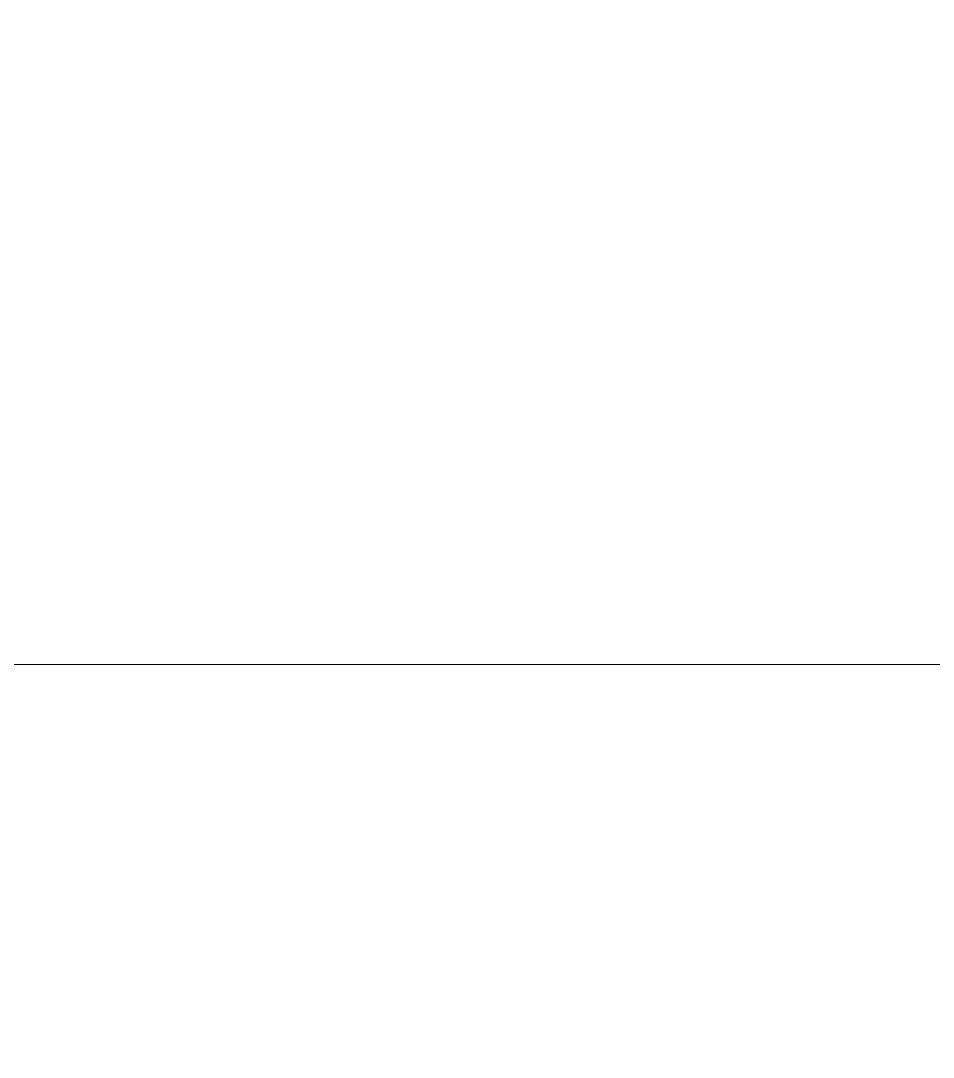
# Model space of a CAD drawing. Header units: millimetres. Extents: x 375520 to 471640, y 4301 to 90506.
# Drawn here: x 417146.5 to 417232.7, y 40221.6 to 40319.4 of the extents above; entities that cross this region are included whole.
import ezdxf

# ---------------------------------------------------------------- set-up
doc = ezdxf.new("R2010")
doc.units = ezdxf.units.MM
doc.linetypes.add('GP kota -2.67_PBS_arhitektura$0$HIDDEN', pattern=[9.525, 6.35, -3.175])
doc.linetypes.add('GP kota -2.67_SIN_strojarski_TR$0$DASHDOT', pattern=[25.4, 12.7, -6.35, 0, -6.35])
doc.layers.add('FAZA_I_ormari_ugradnja', color=6, linetype='Continuous')
doc.layers.add('GP kota -2.67_SIN_strojarski_PTZ$0$SIN_strojarski_PTZ_faza I', color=7, linetype='Continuous')
for name, color, linetype, lineweight in [('GP kota -2.67_PBS_arhitektura$0$PBS_AG_ODVODNI TUNEL', 253, 'GP kota -2.67_PBS_arhitektura$0$HIDDEN', 15), ('GP kota -2.67_PBS_arhitektura$0$PBS_AG_referenca PBS komp zrak', 163, 'Continuous', 13), ('GP kota -2.67_PBS_arhitektura$0$PBS_AG_referenca PBS rashlada', 150, 'Continuous', 13), ('GP kota -2.67_PBS_arhitektura$0$PBS_AG_referenca SIN PTZ', 150, 'Continuous', 13), ('GP kota -2.67_PBS_arhitektura$0$PBS_AG_referenca SIN TR', 150, 'Continuous', 13), ('GP kota -2.67_PBS_arhitektura$0$PBS_AG_referenca SIN turbina', 150, 'Continuous', 13), ('GP kota -2.67_PBS_strojarstvo_rashlada_$0$Kote', 5, 'Continuous', 20)]:
    doc.layers.add(name, color=color, linetype=linetype, lineweight=lineweight)
doc.styles.add('GP kota -2.67_PBS_strojarstvo_rashlada_$0$Arial', font='arial.ttf')
doc.styles.add('GP kota -2.67_PBS_strojarstvo_rashlada_$0$Standard', font='arial.ttf')
doc.dimstyles.new('GP kota -2.67_PBS_strojarstvo_rashlada_$0$Standard', dxfattribs={"dimtxt": 0.18, "dimasz": 0.18, "dimexe": 0.18, "dimexo": 0.0625, "dimgap": 0.09, "dimtad": 0, "dimtih": 1, "dimtoh": 1, "dimdec": 4, "dimzin": 0, "dimdsep": 46, "dimtxsty": 'GP kota -2.67_PBS_strojarstvo_rashlada_$0$Standard', "dimcen": 0.09, "dimadec": 0, "dimazin": 0, "dimtfac": 1, "dimtdec": 4, "dimtofl": 0, "dimtmove": 0, "dimatfit": 3, "dimfxl": 1, "dimtolj": 1, "dimtzin": 0, "dimarcsym": 0})

# ---------------------------------------------------------------- blocks, each defined once
blk = doc.blocks.new('*D153')
at = {"layer": 'Defpoints', "color": 0, "transparency": 16777216}
for p in [(417230.462, 41578.649), (417361.347, 41578.649), (416819.969, 40258.648)]:
    blk.add_point(p, dxfattribs=at)
at = {"layer": 'GP kota -2.67_PBS_strojarstvo_rashlada_$0$Kote', "color": 0, "lineweight": -2, "transparency": 16777216}
for p, q in [((417233.462, 41578.649), (417365.347, 41578.649)), ((417361.347, 40268.648), (417361.347, 41568.649)), ((416822.969, 40258.648), (417365.347, 40258.648))]:
    blk.add_line(p, q, dxfattribs=at)
at = {"layer": 'GP kota -2.67_PBS_strojarstvo_rashlada_$0$Kote', "color": 0, "transparency": 16777216}
for points in [[(417359.681, 41568.649), (417363.014, 41568.649), (417361.347, 41578.649)], [(417359.681, 40268.648), (417363.014, 40268.648), (417361.347, 40258.648)]]:
    blk.add_solid(points, dxfattribs=at)
at = {"layer": 'GP kota -2.67_PBS_strojarstvo_rashlada_$0$Kote', "transparency": 16777216, "insert": (417369.456, 40918.649), "char_height": 10, "attachment_point": 5, "rotation": 270, "style": 'GP kota -2.67_PBS_strojarstvo_rashlada_$0$Arial'}
blk.add_mtext('1320', dxfattribs=at)
blk = doc.blocks.new('GP kota -2.67_PBS_strojarstvo_rashlada_')
at = {"layer": 'GP kota -2.67_PBS_strojarstvo_rashlada_$0$Kote'}
dim = blk.add_linear_dim(base=(417361.347, 41578.649), p1=(416819.969, 40258.648), p2=(417230.462, 41578.649), angle=270, dimstyle='GP kota -2.67_PBS_strojarstvo_rashlada_$0$Standard', override={"dimtxt": 10, "dimasz": 10, "dimexe": 4, "dimexo": 3, "dimgap": 3, "dimtad": 4, "dimtih": 0, "dimtoh": 0, "dimdec": 0, "dimrnd": 10, "dimzin": 8, "dimtxsty": 'GP kota -2.67_PBS_strojarstvo_rashlada_$0$Arial', "dimcen": 100, "dimclrt": 256, "dimtdec": 0, "dimtofl": 1, "dimtolj": 0, "dimtzin": 8}, dxfattribs=at)
dim.commit()
dim.dimension.update_dxf_attribs({"geometry": '*D153', "text_midpoint": (417369.456, 40918.649)})
blk = doc.blocks.new('GP kota -2.67_PBS_arhitektura')
at = {"layer": 'GP kota -2.67_PBS_arhitektura$0$PBS_AG_referenca PBS rashlada', "ltscale": 10, "xscale": 0.1, "yscale": 0.1, "zscale": 0.1}
blk.add_blockref('GP kota -2.67_PBS_strojarstvo_rashlada_', (0, 0), dxfattribs=at)

msp = doc.modelspace()

# ---------------------------------------------------------------- block references
at = {"layer": 'FAZA_I_ormari_ugradnja', "ltscale": 10, "xscale": 10, "yscale": 10, "zscale": 10}
msp.add_blockref('GP kota -2.67_PBS_arhitektura', (0, 0), dxfattribs=at)

doc.saveas('drawing.dxf')
